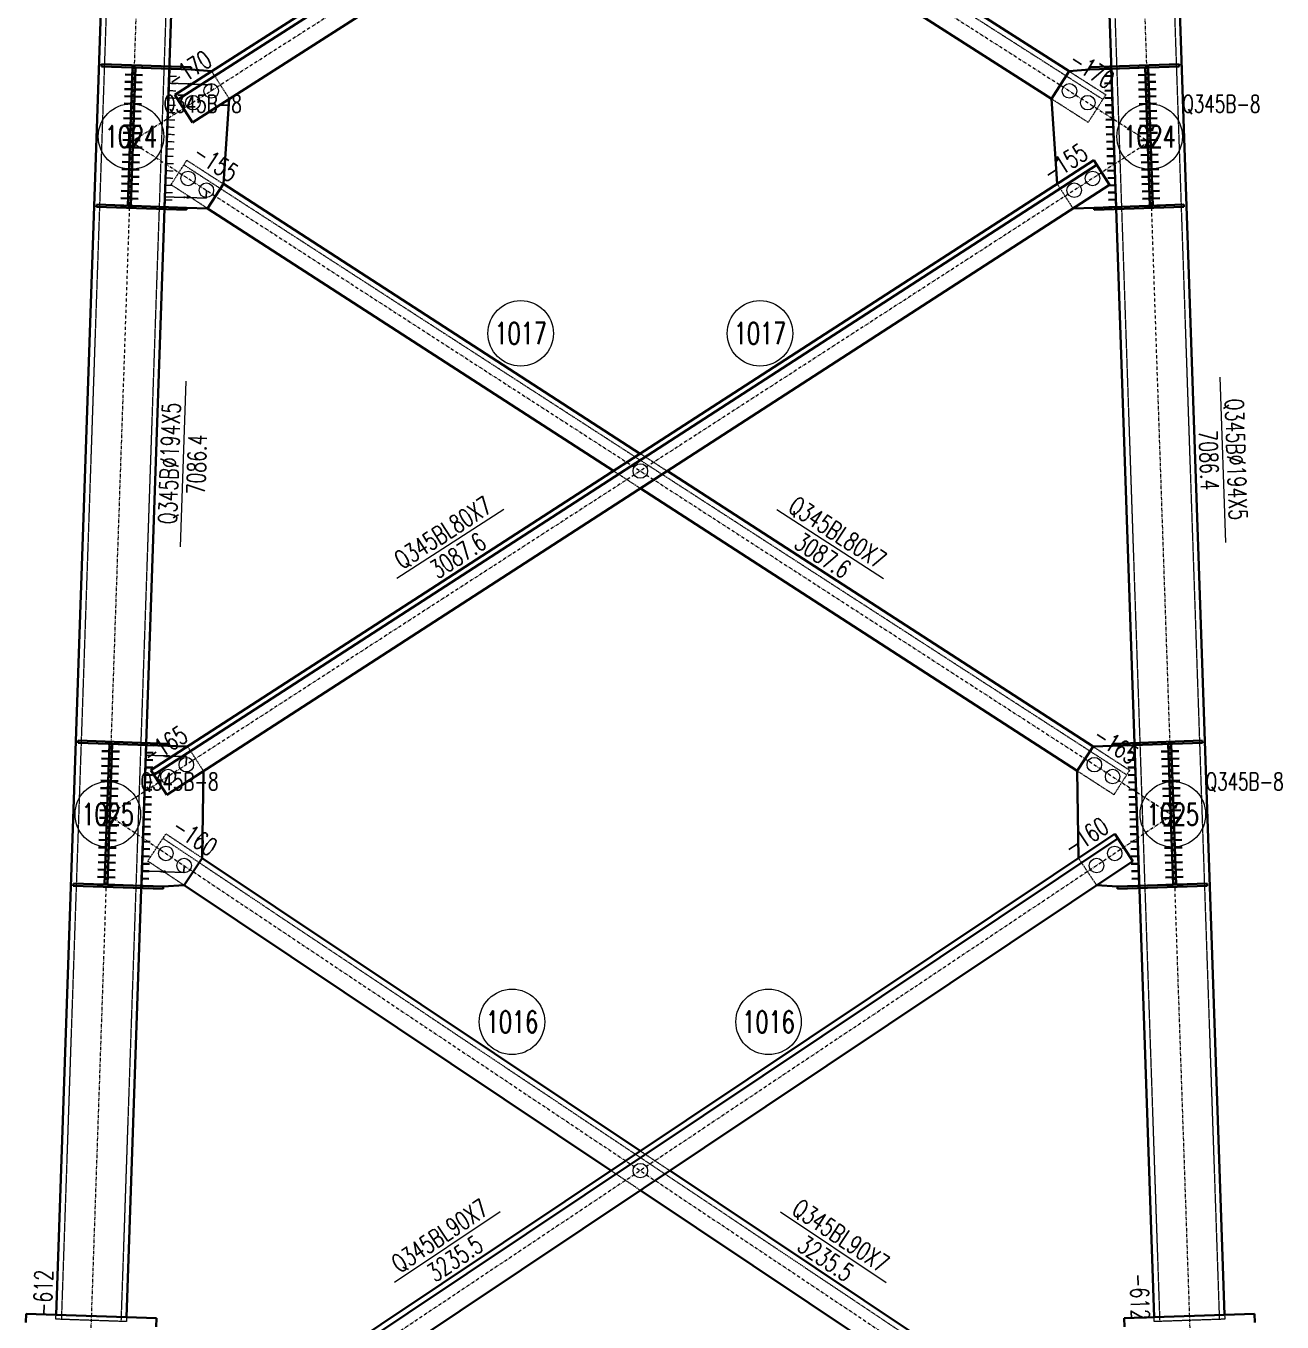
# Model space of a CAD drawing. Extents: x 4047 to 43290, y -150151 to -101862.
# Drawn here: x 39176 to 42630, y -130033 to -126469 of the extents above; entities that cross this region are included whole.
import ezdxf
from ezdxf.enums import TextEntityAlignment as Align

# ---------------------------------------------------------------- set-up
doc = ezdxf.new("R2010")
doc.units = 0
doc.header["$MEASUREMENT"] = 0
doc.linetypes.add('Dash', pattern=[2.75, 2, -0.75])
doc.linetypes.add('DashDot', pattern=[15.6, 9, -3, 0.6, -3])
doc.layers.get('0').update_dxf_attribs({"linetype": 'CONTINUOUS', "lineweight": 25})
doc.layers.get('Defpoints').update_dxf_attribs({"linetype": 'CONTINUOUS'})
doc.styles.get("Standard").update_dxf_attribs({"font": 'simplex.shx', "width": 0.7, "height": 3, "bigfont": 'gbhzfs.shx'})
doc.dimstyles.new('ISO-25$0', dxfattribs={"dimtxt": 2, "dimasz": 1.5, "dimexe": 1.25, "dimexo": 0.625, "dimtad": 1, "dimdsep": 46, "dimtxsty": 'Standard', "dimcen": 2.5, "dimclrd": 150, "dimclre": 2, "dimclrt": 6, "dimadec": 0, "dimazin": 0, "dimtfac": 1, "dimtmove": 0, "dimatfit": 0, "dimfxl": 0, "dimarcsym": 0})

# ---------------------------------------------------------------- blocks, each defined once
blk = doc.blocks.new('M20X45S')
at = {"color": 3, "linetype": 'Continuous', "lineweight": 13}
blk.add_circle((0, 0), 1, dxfattribs=at)
blk = doc.blocks.new('*D194')
at = {"color": 2, "linetype": 'Continuous', "lineweight": -2}
for p, q in [((39568.6, -126643.6), (39569.2, -126626.3)), ((39685.6, -126647.6), (39686.2, -126630.3))]:
    blk.add_line(p, q, dxfattribs=at)
at = {"color": 150, "linetype": 'Continuous', "lineweight": -2}
for p, q in [((39569.4, -126626.5), (39620.8, -126628.3)), ((39686.1, -126630.5), (39634.7, -126628.7))]:
    blk.add_line(p, q, dxfattribs=at)
at = {"color": 150, "linetype": 'Continuous'}
for points in [[(39569.4, -126626.5), (39569.4, -126626.5), (39569.2, -126626.5)], [(39686.1, -126630.5), (39686.1, -126630.5), (39686.2, -126630.5)]]:
    blk.add_solid(points, dxfattribs=at)
at = {"layer": 'Defpoints', "color": 0, "linetype": 'Continuous'}
for p in [(39569.2, -126626.5), (39568.6, -126643.6), (39685.6, -126647.6)]:
    blk.add_point(p, dxfattribs=at)
at = {"color": 6, "linetype": 'Continuous', "insert": (39627.7, -126628.5), "char_height": 3, "attachment_point": 5}
blk.add_mtext('\\A1;117.0954', dxfattribs=at)
blk = doc.blocks.new('*D195')
at = {"color": 2, "linetype": 'Continuous', "lineweight": -2}
for p, q in [((39559.2, -126917), (39558.5, -126938.8)), ((39672.3, -126920.9), (39671.6, -126942.6))]:
    blk.add_line(p, q, dxfattribs=at)
at = {"color": 150, "linetype": 'Continuous', "lineweight": -2}
for p, q in [((39558.7, -126938.6), (39608.4, -126940.3)), ((39671.4, -126942.4), (39621.7, -126940.7))]:
    blk.add_line(p, q, dxfattribs=at)
at = {"color": 150, "linetype": 'Continuous'}
for points in [[(39558.7, -126938.6), (39558.7, -126938.6), (39558.5, -126938.6)], [(39671.4, -126942.4), (39671.4, -126942.5), (39671.6, -126942.5)]]:
    blk.add_solid(points, dxfattribs=at)
at = {"layer": 'Defpoints', "color": 0, "linetype": 'Continuous'}
for p in [(39558.5, -126938.6), (39559.2, -126916.9), (39672.3, -126920.8)]:
    blk.add_point(p, dxfattribs=at)
at = {"color": 6, "linetype": 'Continuous', "insert": (39615, -126940.5), "char_height": 3, "attachment_point": 5}
blk.add_mtext('\\A1;113.1406', dxfattribs=at)
blk = doc.blocks.new('*D196')
at = {"color": 2, "linetype": 'Continuous', "lineweight": -2}
for p, q in [((39505.1, -128496.4), (39505.8, -128474.1)), ((39617.2, -128500.2), (39618, -128478))]:
    blk.add_line(p, q, dxfattribs=at)
at = {"color": 150, "linetype": 'Continuous', "lineweight": -2}
for p, q in [((39506, -128474.3), (39555, -128476)), ((39617.8, -128478.2), (39568.8, -128476.5))]:
    blk.add_line(p, q, dxfattribs=at)
at = {"color": 150, "linetype": 'Continuous'}
for points in [[(39506, -128474.3), (39506, -128474.4), (39505.8, -128474.3)], [(39617.8, -128478.1), (39617.8, -128478.2), (39618, -128478.2)]]:
    blk.add_solid(points, dxfattribs=at)
at = {"layer": 'Defpoints', "color": 0, "linetype": 'Continuous'}
for p in [(39505.8, -128474.3), (39505.1, -128496.5), (39617.2, -128500.3)]:
    blk.add_point(p, dxfattribs=at)
at = {"color": 6, "linetype": 'Continuous', "insert": (39561.9, -128476.2), "char_height": 3, "attachment_point": 5}
blk.add_mtext('\\A1;112.2227', dxfattribs=at)
blk = doc.blocks.new('*D197')
at = {"color": 2, "linetype": 'Continuous', "lineweight": -2}
for p, q in [((39495.6, -128773.9), (39494.9, -128792.8)), ((39611, -128777.8), (39610.3, -128796.8))]:
    blk.add_line(p, q, dxfattribs=at)
at = {"color": 150, "linetype": 'Continuous', "lineweight": -2}
for p, q in [((39495.1, -128792.7), (39545.7, -128794.4)), ((39610.1, -128796.6), (39559.5, -128794.9))]:
    blk.add_line(p, q, dxfattribs=at)
at = {"color": 150, "linetype": 'Continuous'}
for points in [[(39495.1, -128792.6), (39495.1, -128792.7), (39494.9, -128792.7)], [(39610.1, -128796.6), (39610.1, -128796.6), (39610.3, -128796.6)]]:
    blk.add_solid(points, dxfattribs=at)
at = {"layer": 'Defpoints', "color": 0, "linetype": 'Continuous'}
for p in [(39494.9, -128792.7), (39495.6, -128773.8), (39611, -128777.8)]:
    blk.add_point(p, dxfattribs=at)
at = {"color": 6, "linetype": 'Continuous', "insert": (39552.6, -128794.6), "char_height": 3, "attachment_point": 5}
blk.add_mtext('\\A1;115.4683', dxfattribs=at)

msp = doc.modelspace()

# ---------------------------------------------------------------- linework, layer by layer
at = {"color": 1, "linetype": 'Dash', "lineweight": 20}
for p, q in [((39516.40895, -122943.35963), (39273.53552, -130025.55121)), ((39680.3126, -122948.98046), (39437.43917, -130031.17204)), ((42050.47615, -122948.98046), (42293.34959, -130031.17204)), ((42214.3798, -122943.35963), (42457.25324, -130025.55121)), ((39717.63285, -125123.24325), (42137.12439, -126670.86048)), ((39570.5768, -126586.53489), (39590.56504, -126587.22036)), ((39570.5768, -126586.53489), (39630.53035, -126588.59091)), ((39686.66998, -126593.56372), (39735.16575, -126669.38034)), ((42044.11878, -126593.56372), (42145.20701, -126658.22437)), ((42160.21196, -126586.53489), (42100.25631, -126588.59098)), ((39569.20464, -126626.54698), (39589.19289, -126627.23245)), ((39569.89072, -126606.54094), (39589.87897, -126607.22641)), ((39568.51856, -126646.55303), (39588.50681, -126647.2385)), ((42145.20701, -126658.22437), (42096.71124, -126734.04099)), ((39567.1464, -126686.56512), (39587.13465, -126687.25059)), ((39567.83248, -126666.55908), (39587.82073, -126667.24454)), ((42096.71124, -126734.04099), (41995.62301, -126669.38034)), ((39565.77425, -126726.57722), (39585.7625, -126727.26268)), ((39566.46033, -126706.57117), (39586.44858, -126707.25664)), ((39564.40209, -126766.58931), (39584.39034, -126767.27478)), ((39565.08817, -126746.58326), (39585.07642, -126747.26873)), ((39563.02993, -126806.6014), (39583.01818, -126807.28687)), ((39563.71601, -126786.59535), (39583.70426, -126787.28082)), ((39562.34386, -126826.60745), (39582.33211, -126827.29291)), ((39575.028, -126905.51852), (39618.48536, -126838.35113)), ((39618.48536, -126838.35113), (39719.23644, -126903.53718)), ((39560.9717, -126866.61954), (39580.95995, -126867.30501)), ((39561.65778, -126846.61349), (39581.64603, -126847.29896)), ((39610.3371, -126850.94502), (42202.69698, -128528.20437)), ((39559.59954, -126906.63163), (39579.58779, -126907.3171)), ((39560.28562, -126886.62558), (39580.27387, -126887.31105)), ((39675.77907, -126970.70456), (39575.028, -126905.51852)), ((42011.55232, -126903.53718), (42055.00968, -126970.70456)), ((39558.22739, -126946.64372), (39578.21564, -126947.32919)), ((39558.91347, -126926.63768), (39578.90172, -126927.32314)), ((39557.54131, -126966.64977), (39577.52956, -126967.33524)), ((39617.49486, -126968.70579), (39557.54131, -126966.64977)), ((42113.2918, -126968.70586), (42173.24745, -126966.64977)), ((40865.39438, -127645.10248), (40939.02977, -127692.74465)), ((40865.39438, -127740.38682), (40791.75899, -127692.74465)), ((39506.79138, -128446.51829), (39566.74493, -128448.57431)), ((42223.99738, -128446.51829), (42164.04173, -128448.57438)), ((39620.6946, -128450.42444), (39664.15197, -128517.59182)), ((42110.09415, -128450.42444), (42210.84523, -128515.61048)), ((42167.38787, -128582.77787), (42066.63679, -128517.59182)), ((42210.84523, -128515.61048), (42167.38787, -128582.77787)), ((39511.13817, -128765.16296), (39561.16069, -128690.34486)), ((39561.16069, -128690.34486), (39660.91815, -128757.04155)), ((39552.8236, -128702.81454), (42242.5319, -130501.12253)), ((39610.89563, -128831.85965), (39511.13817, -128765.16296)), ((42069.87061, -128757.04155), (42119.89313, -128831.85965)), ((39553.47092, -128835.64436), (39493.51737, -128833.58834)), ((42177.31574, -128835.64444), (42237.27138, -128833.58834)), ((40865.39438, -129562.34048), (40946.35792, -129616.47177)), ((40865.39438, -129670.60306), (40784.43084, -129616.47177)), ((39258.54433, -130025.03711), (39258.95561, -130013.04416)), ((42471.83315, -130013.04416), (42472.24443, -130025.03711)), ((39452.43035, -130031.68614), (39258.54433, -130025.03711)), ((39452.84164, -130019.69319), (39452.43035, -130031.68614)), ((42278.3584, -130031.68614), (42277.94712, -130019.69319)), ((42472.24443, -130025.03711), (42278.3584, -130031.68614))]:
    msp.add_line(p, q, dxfattribs=at)
at = {"color": 2, "linetype": 'DashDot', "lineweight": 15}
for p, q in [((39598.36078, -122946.17005), (39334.51203, -130640.00207)), ((42132.42798, -122946.17005), (42396.27673, -130640.00207)), ((42204.1206, -125036.70576), (39466.62045, -126787.73581)), ((39526.66816, -125036.70576), (42264.1683, -126787.73581)), ((42264.16889, -126787.73618), (39403.13948, -128638.82499)), ((39466.61987, -126787.73618), (42327.64928, -128638.82499)), ((42327.64928, -128638.82499), (39334.51203, -130640.00207)), ((39403.13948, -128638.82499), (42396.27673, -130640.00207))]:
    msp.add_line(p, q, dxfattribs=at)
at = {"color": 7, "linetype": 'Continuous', "lineweight": 30}
for p, q in [((42013.15591, -125123.24325), (39593.66437, -126670.86048)), ((39469.52213, -126583.06937), (39449.53389, -126582.3839)), ((39477.51742, -126583.34356), (39497.50566, -126584.02902)), ((42160.21196, -126586.53489), (42140.22371, -126587.22036)), ((42253.27134, -126583.34356), (42233.2831, -126584.02902)), ((42261.26663, -126583.06937), (42281.25487, -126582.3839)), ((39468.14997, -126623.08146), (39448.16173, -126622.39599)), ((39468.83605, -126603.07542), (39448.84781, -126602.38995)), ((39476.14526, -126623.35565), (39496.1335, -126624.04112)), ((39476.83134, -126603.3496), (39496.81958, -126604.03507)), ((42160.89804, -126606.54094), (42140.90979, -126607.22641)), ((42161.58412, -126626.54698), (42141.59587, -126627.23245)), ((42253.95741, -126603.3496), (42233.96918, -126604.03507)), ((42254.64349, -126623.35565), (42234.65526, -126624.04112)), ((42261.95271, -126603.07542), (42281.94094, -126602.38995)), ((42262.63879, -126623.08146), (42282.62702, -126622.39599)), ((39466.77781, -126663.09355), (39446.78958, -126662.40809)), ((39467.46389, -126643.08751), (39447.47566, -126642.40204)), ((39474.77311, -126663.36774), (39494.76134, -126664.05321)), ((39475.45919, -126643.3617), (39495.44742, -126644.04716)), ((42162.2702, -126646.55303), (42142.28195, -126647.2385)), ((42255.32957, -126643.3617), (42235.34133, -126644.04716)), ((42256.01565, -126663.36774), (42236.02741, -126664.05321)), ((42263.32487, -126643.08751), (42283.3131, -126642.40204)), ((42264.01094, -126663.09355), (42283.99918, -126662.40809)), ((39466.09174, -126683.0996), (39446.1035, -126682.41413)), ((39474.08703, -126683.37379), (39494.07527, -126684.05925)), ((42162.95627, -126666.55908), (42142.96802, -126667.24454)), ((42163.64235, -126686.56512), (42143.6541, -126687.25059)), ((42256.70173, -126683.37379), (42236.71349, -126684.05925)), ((42264.69702, -126683.0996), (42284.68526, -126682.41413)), ((39464.71958, -126723.11169), (39444.73134, -126722.42623)), ((39465.40566, -126703.10565), (39445.41742, -126702.42018)), ((39472.71487, -126723.38588), (39492.70311, -126724.07135)), ((39473.40095, -126703.37983), (39493.38919, -126704.0653)), ((42164.32843, -126706.57117), (42144.34018, -126707.25664)), ((42165.01451, -126726.57722), (42145.02626, -126727.26268)), ((42257.38781, -126703.37983), (42237.39957, -126704.0653)), ((42258.07388, -126723.38588), (42238.08565, -126724.07135)), ((42265.3831, -126703.10565), (42285.37134, -126702.42018)), ((42266.06918, -126723.11169), (42286.05741, -126722.42623)), ((39463.34742, -126763.12378), (39443.35919, -126762.43832)), ((39464.0335, -126743.11774), (39444.04526, -126742.43227)), ((39471.34272, -126763.39797), (39491.33095, -126764.08344)), ((39472.0288, -126743.39193), (39492.01703, -126744.07739)), ((42165.70059, -126746.58326), (42145.71234, -126747.26873)), ((42166.38667, -126766.58931), (42146.39842, -126767.27478)), ((42258.75996, -126743.39193), (42238.77173, -126744.07739)), ((42259.44604, -126763.39797), (42239.4578, -126764.08344)), ((42266.75526, -126743.11774), (42286.74349, -126742.43227)), ((42267.44133, -126763.12378), (42287.42957, -126762.43832)), ((39461.97527, -126803.13588), (39441.98703, -126802.45041)), ((39462.66134, -126783.12983), (39442.67311, -126782.44436)), ((39469.97056, -126803.41006), (39489.9588, -126804.09553)), ((39470.65664, -126783.40402), (39490.64487, -126784.08949)), ((42167.07274, -126786.59535), (42147.08449, -126787.28082)), ((42167.75882, -126806.6014), (42147.77057, -126807.28687)), ((42260.13212, -126783.40402), (42240.14388, -126784.08949)), ((42260.8182, -126803.41006), (42240.82996, -126804.09553)), ((42268.12741, -126783.12983), (42288.11565, -126782.44436)), ((42268.81349, -126803.13588), (42288.80173, -126802.45041)), ((39460.60311, -126843.14797), (39440.61487, -126842.4625)), ((39461.28919, -126823.14192), (39441.30095, -126822.45646)), ((39468.5984, -126843.42216), (39488.58664, -126844.10762)), ((39469.28448, -126823.41611), (39489.27272, -126824.10158)), ((42168.4449, -126826.60745), (42148.45665, -126827.29291)), ((42261.50427, -126823.41611), (42241.51604, -126824.10158)), ((42262.19035, -126843.42216), (42242.20212, -126844.10762)), ((42269.49957, -126823.14192), (42289.4878, -126822.45646)), ((42270.18565, -126843.14797), (42290.17388, -126842.4625)), ((39459.91703, -126863.15402), (39439.9288, -126862.46855)), ((39467.91233, -126863.4282), (39487.90056, -126864.11367)), ((42120.45165, -126850.94502), (39528.09178, -128528.20437)), ((42169.13098, -126846.61349), (42149.14273, -126847.29896)), ((42169.81706, -126866.61954), (42149.82881, -126867.30501)), ((42262.87643, -126863.4282), (42242.88819, -126864.11367)), ((42270.87173, -126863.15402), (42290.85996, -126862.46855)), ((39458.54488, -126903.16611), (39438.55664, -126902.48064)), ((39459.23095, -126883.16006), (39439.24272, -126882.47459)), ((39466.54017, -126903.44029), (39486.52841, -126904.12576)), ((39467.22625, -126883.43425), (39487.21448, -126884.11972)), ((42170.50313, -126886.62558), (42150.51488, -126887.31105)), ((42171.18921, -126906.63163), (42151.20096, -126907.3171)), ((42263.56251, -126883.43425), (42243.57427, -126884.11972)), ((42264.24859, -126903.44029), (42244.26035, -126904.12576)), ((42271.5578, -126883.16006), (42291.54604, -126882.47459)), ((42272.24388, -126903.16611), (42292.23212, -126902.48064)), ((39457.17272, -126943.1782), (39437.18448, -126942.49273)), ((39457.8588, -126923.17215), (39437.87056, -126922.48669)), ((39465.16801, -126943.45239), (39485.15625, -126944.13785)), ((39465.85409, -126923.44634), (39485.84233, -126924.13181)), ((42171.87529, -126926.63768), (42151.88704, -126927.32314)), ((42172.56137, -126946.64372), (42152.57312, -126947.32919)), ((42264.93467, -126923.44634), (42244.94643, -126924.13181)), ((42265.62074, -126943.45239), (42245.63251, -126944.13785)), ((42272.92996, -126923.17215), (42292.9182, -126922.48669)), ((42273.61604, -126943.1782), (42293.60427, -126942.49273)), ((39456.48664, -126963.18425), (39436.4984, -126962.49878)), ((39464.48194, -126963.45843), (39484.47017, -126964.1439)), ((42173.24745, -126966.64977), (42153.2592, -126967.33524)), ((42266.30682, -126963.45843), (42246.31859, -126964.1439)), ((42274.30212, -126963.18425), (42294.29035, -126962.49878)), ((39405.73671, -128443.05277), (39385.74847, -128442.3673)), ((39413.732, -128443.32696), (39433.72024, -128444.01242)), ((39506.79138, -128446.51829), (39526.77963, -128447.20376)), ((42223.99738, -128446.51829), (42204.00913, -128447.20376)), ((42317.05676, -128443.32696), (42297.06852, -128444.01242)), ((42325.05205, -128443.05277), (42345.04029, -128442.3673)), ((39404.33944, -128483.79699), (39384.35121, -128483.11152)), ((39405.03808, -128463.42488), (39385.04984, -128462.73941)), ((39413.03337, -128463.69906), (39433.02161, -128464.38453)), ((39506.09274, -128466.8904), (39526.08099, -128467.57587)), ((42224.69601, -128466.8904), (42204.70776, -128467.57587)), ((42317.75539, -128463.69906), (42297.76715, -128464.38453)), ((42325.75068, -128463.42488), (42345.73892, -128462.73941)), ((42326.44931, -128483.79699), (42346.43755, -128483.11152)), ((39403.64081, -128504.16909), (39383.65258, -128503.48363)), ((39411.63611, -128504.44328), (39431.62434, -128505.12875)), ((39412.33474, -128484.07117), (39432.32297, -128484.75664)), ((39504.69548, -128507.63462), (39524.68373, -128508.32008)), ((39505.39411, -128487.26251), (39525.38236, -128487.94798)), ((42225.39464, -128487.26251), (42205.40639, -128487.94798)), ((42226.09328, -128507.63462), (42206.10503, -128508.32008)), ((42318.45402, -128484.07117), (42298.46578, -128484.75664)), ((42319.15265, -128504.44328), (42299.16441, -128505.12875)), ((42327.14795, -128504.16909), (42347.13618, -128503.48363)), ((39402.24355, -128544.91331), (39382.25531, -128544.22784)), ((39402.94218, -128524.5412), (39382.95394, -128523.85573)), ((39410.23884, -128545.1875), (39430.22708, -128545.87296)), ((39410.93747, -128524.81539), (39430.92571, -128525.50086)), ((39503.29822, -128548.37883), (39523.28647, -128549.0643)), ((39503.99685, -128528.00672), (39523.9851, -128528.69219)), ((42226.79191, -128528.00672), (42206.80366, -128528.69219)), ((42227.49054, -128548.37883), (42207.50229, -128549.0643)), ((42319.85128, -128524.81539), (42299.86305, -128525.50086)), ((42320.54991, -128545.1875), (42300.56168, -128545.87296)), ((42327.84658, -128524.5412), (42347.83481, -128523.85573)), ((42328.54521, -128544.91331), (42348.53344, -128544.22784)), ((39400.84628, -128585.65753), (39380.85805, -128584.97206)), ((39401.54492, -128565.28542), (39381.55668, -128564.59995)), ((39408.84158, -128585.93171), (39428.82982, -128586.61718)), ((39409.54021, -128565.5596), (39429.52845, -128566.24507)), ((39501.90095, -128589.12305), (39521.8892, -128589.80852)), ((39502.59959, -128568.75094), (39522.58784, -128569.43641)), ((42228.18917, -128568.75094), (42208.20092, -128569.43641)), ((42228.8878, -128589.12305), (42208.89955, -128589.80852)), ((42321.24855, -128565.5596), (42301.26031, -128566.24507)), ((42321.94718, -128585.93171), (42301.95894, -128586.61718)), ((42329.24384, -128565.28542), (42349.23208, -128564.59995)), ((42329.94247, -128585.65753), (42349.93071, -128584.97206)), ((39399.44902, -128626.40174), (39379.46079, -128625.71627)), ((39400.14765, -128606.02963), (39380.15942, -128605.34417)), ((39408.14295, -128606.30382), (39428.13118, -128606.98929)), ((39501.20232, -128609.49516), (39521.19057, -128610.18062)), ((42229.58644, -128609.49516), (42209.59819, -128610.18062)), ((42322.64581, -128606.30382), (42302.65757, -128606.98929)), ((42330.6411, -128606.02963), (42350.62934, -128605.34417)), ((42331.33974, -128626.40174), (42351.32797, -128625.71627)), ((39398.75039, -128646.77385), (39378.76215, -128646.08838)), ((39406.74568, -128647.04804), (39426.73392, -128647.7335)), ((39407.44432, -128626.67593), (39427.43255, -128627.3614)), ((39499.80506, -128650.23937), (39519.79331, -128650.92484)), ((39500.50369, -128629.86726), (39520.49194, -128630.55273)), ((42230.28507, -128629.86726), (42210.29682, -128630.55273)), ((42230.9837, -128650.23937), (42210.99545, -128650.92484)), ((42323.34444, -128626.67593), (42303.35621, -128627.3614)), ((42324.04307, -128647.04804), (42304.05484, -128647.7335)), ((42332.03837, -128646.77385), (42352.0266, -128646.08838)), ((39397.35313, -128687.51807), (39377.36489, -128686.8326)), ((39398.05176, -128667.14596), (39378.06352, -128666.46049)), ((39405.34842, -128687.79225), (39425.33666, -128688.47772)), ((39406.04705, -128667.42014), (39426.03529, -128668.10561)), ((39498.40779, -128690.98359), (39518.39604, -128691.66906)), ((39499.10643, -128670.61148), (39519.09468, -128671.29695)), ((42231.68233, -128670.61148), (42211.69408, -128671.29695)), ((42232.38096, -128690.98359), (42212.39271, -128691.66906)), ((42324.7417, -128667.42014), (42304.75347, -128668.10561)), ((42325.44034, -128687.79225), (42305.4521, -128688.47772)), ((42332.737, -128667.14596), (42352.72524, -128666.46049)), ((42333.43563, -128687.51807), (42353.42387, -128686.8326)), ((39395.95586, -128728.26228), (39375.96763, -128727.57681)), ((39396.65449, -128707.89017), (39376.66626, -128707.20471)), ((39403.95116, -128728.53647), (39423.93939, -128729.22194)), ((39404.64979, -128708.16436), (39424.63802, -128708.84983)), ((42177.96516, -128702.81454), (39488.25685, -130501.12253)), ((39497.01053, -128731.7278), (39516.99878, -128732.41327)), ((39497.70916, -128711.3557), (39517.69741, -128712.04116)), ((42233.07959, -128711.3557), (42213.09134, -128712.04116)), ((42233.77823, -128731.7278), (42213.78998, -128732.41327)), ((42326.13897, -128708.16436), (42306.15073, -128708.84983)), ((42326.8376, -128728.53647), (42306.84936, -128729.22194)), ((42334.13426, -128707.89017), (42354.1225, -128707.20471)), ((42334.83289, -128728.26228), (42354.82113, -128727.57681)), ((39395.25723, -128748.63439), (39375.26899, -128747.94892)), ((39403.25253, -128748.90858), (39423.24076, -128749.59404)), ((39496.3119, -128752.09991), (39516.30015, -128752.78538)), ((42234.47686, -128752.09991), (42214.48861, -128752.78538)), ((42327.53623, -128748.90858), (42307.548, -128749.59404)), ((42335.53153, -128748.63439), (42355.51976, -128747.94892)), ((39393.85997, -128789.37861), (39373.87173, -128788.69314)), ((39394.5586, -128769.0065), (39374.57036, -128768.32103)), ((39401.85526, -128789.65279), (39421.8435, -128790.33826)), ((39402.55389, -128769.28069), (39422.54213, -128769.96615)), ((39494.91464, -128792.84413), (39514.90289, -128793.5296)), ((39495.61327, -128772.47202), (39515.60152, -128773.15749)), ((42235.17549, -128772.47202), (42215.18724, -128773.15749)), ((42235.87412, -128792.84413), (42215.88587, -128793.5296)), ((42328.23486, -128769.28069), (42308.24663, -128769.96615)), ((42328.9335, -128789.65279), (42308.94526, -128790.33826)), ((42336.23016, -128769.0065), (42356.21839, -128768.32103)), ((42336.92879, -128789.37861), (42356.91703, -128788.69314)), ((39392.4627, -128830.12282), (39372.47447, -128829.43735)), ((39393.16134, -128809.75071), (39373.1731, -128809.06525)), ((39400.458, -128830.39701), (39420.44623, -128831.08248)), ((39401.15663, -128810.0249), (39421.14487, -128810.71037)), ((39493.51737, -128833.58834), (39513.50562, -128834.27381)), ((39494.216, -128813.21624), (39514.20425, -128813.9017)), ((42236.57275, -128813.21624), (42216.5845, -128813.9017)), ((42237.27138, -128833.58834), (42217.28313, -128834.27381)), ((42329.63213, -128810.0249), (42309.64389, -128810.71037)), ((42330.33076, -128830.39701), (42310.34252, -128831.08248)), ((42337.62742, -128809.75071), (42357.61566, -128809.06525)), ((42338.32605, -128830.12282), (42358.31429, -128829.43735))]:
    msp.add_line(p, q, dxfattribs=at)
at = {"color": 7, "linetype": 'Continuous', "lineweight": 13}
for p, q in [((39616.1413, -127446.15978), (39600.54691, -127900.89247)), ((42458.44535, -127434.36973), (42474.03975, -127889.10242)), ((40490.25086, -127798.49163), (40196.39355, -127988.61759)), ((41240.5379, -127798.49163), (41534.39521, -127988.61759)), ((40480.2834, -129729.60243), (40189.32414, -129924.13444)), ((41250.50535, -129729.60243), (41541.46462, -129924.13444))]:
    msp.add_line(p, q, dxfattribs=at)
at = {"color": 7, "linetype": 'Continuous', "lineweight": 30}
for points in [[(39258.95561, -130013.04416), (39501.07503, -122952.83965)], [(42229.71372, -122952.83965), (42471.83315, -130013.04416)], [(39694.96106, -122959.48869), (39452.84164, -130019.69319)], [(42277.94712, -130019.69319), (42035.8277, -122959.48869)], [(41986.11913, -125122.73109), (39585.58174, -126658.22437)], [(39634.07751, -126734.04099), (42059.8871, -125182.38246)], [(40948.90681, -125893.01616), (42044.11878, -126593.56372)], [(41995.62301, -126669.38034), (40865.39438, -125946.43453)], [(39383.73268, -126580.12735), (39383.93832, -126574.13087)], [(39630.53035, -126588.59091), (39383.73268, -126580.12735)], [(39383.93832, -126574.13087), (39630.73599, -126582.59444)], [(39469.52213, -126583.06937), (39456.48664, -126963.18425)], [(39464.48194, -126963.45843), (39477.51742, -126583.34356)], [(39477.51742, -126583.34356), (39469.52213, -126583.06937)], [(39557.54131, -126966.64977), (39570.5768, -126586.53489)], [(39630.73599, -126582.59444), (39630.53035, -126588.59091)], [(39630.53035, -126588.59091), (39630.54154, -126588.5913)], [(39630.54154, -126588.5913), (39686.66998, -126593.56372)], [(42044.11878, -126593.56372), (41995.62301, -126669.38034)], [(42100.24721, -126588.5913), (42044.11878, -126593.56372)], [(42100.05067, -126582.59451), (42346.69914, -126574.13606)], [(42100.25631, -126588.59098), (42100.05067, -126582.59451)], [(42100.25631, -126588.59098), (42100.24721, -126588.5913)], [(42346.90478, -126580.13253), (42100.25631, -126588.59098)], [(42173.24745, -126966.64977), (42160.21196, -126586.53489)], [(42261.26663, -126583.06937), (42253.27134, -126583.34356)], [(42253.27134, -126583.34356), (42266.30682, -126963.45843)], [(42274.30212, -126963.18425), (42261.26663, -126583.06937)], [(42346.69914, -126574.13606), (42346.90478, -126580.13253)], [(39585.58174, -126658.22437), (39634.07751, -126734.04099)], [(39735.16575, -126669.38034), (39719.23644, -126903.53718)], [(41995.62301, -126669.38034), (42011.55232, -126903.53718)], [(42112.3034, -126838.35113), (39519.94353, -128515.61048)], [(42155.76076, -126905.51852), (42112.3034, -126838.35113)], [(39563.40089, -128582.77787), (42155.76076, -126905.51852)], [(39719.23644, -126903.53718), (39675.77907, -126970.70456)], [(39719.23644, -126903.53718), (40865.39438, -127645.10248)], [(39370.49155, -126966.2387), (39370.69719, -126960.24222)], [(39617.28922, -126974.70226), (39370.49155, -126966.2387)], [(39370.69719, -126960.24222), (39617.49486, -126968.70579)], [(39456.48664, -126963.18425), (39464.48194, -126963.45843)], [(39617.49486, -126968.70579), (39617.28922, -126974.70226)], [(39675.77907, -126970.70456), (39617.49486, -126968.70579)], [(40791.75899, -127692.74465), (39675.77907, -126970.70456)], [(42055.00968, -126970.70456), (42113.2918, -126968.70586)], [(42113.2918, -126968.70586), (42359.94026, -126960.24741)], [(42113.49744, -126974.70234), (42113.2918, -126968.70586)], [(42360.1459, -126966.24389), (42113.49744, -126974.70234)], [(42266.30682, -126963.45843), (42274.30212, -126963.18425)], [(42359.94026, -126960.24741), (42360.1459, -126966.24389)], [(40939.02977, -127692.74465), (42110.09415, -128450.42444)], [(42066.63679, -128517.59182), (40865.39438, -127740.38682)], [(39319.94726, -128440.11075), (39320.1529, -128434.11427)], [(39566.74493, -128448.57431), (39319.94726, -128440.11075)], [(39320.1529, -128434.11427), (39566.95057, -128442.57784)], [(39405.73671, -128443.05277), (39392.4627, -128830.12282)], [(39400.458, -128830.39701), (39413.732, -128443.32696)], [(39413.732, -128443.32696), (39405.73671, -128443.05277)], [(39493.51737, -128833.58834), (39506.79138, -128446.51829)], [(39566.95057, -128442.57784), (39566.74493, -128448.57431)], [(42163.83609, -128442.57791), (42410.48455, -128434.11946)], [(42164.04173, -128448.57438), (42163.83609, -128442.57791)], [(42410.69019, -128440.11593), (42164.04173, -128448.57438)], [(42237.27138, -128833.58834), (42223.99738, -128446.51829)], [(42325.05205, -128443.05277), (42317.05676, -128443.32696)], [(42317.05676, -128443.32696), (42330.33076, -128830.39701)], [(42338.32605, -128830.12282), (42325.05205, -128443.05277)], [(42410.48455, -128434.11946), (42410.69019, -128440.11593)], [(39566.74493, -128448.57431), (39620.6946, -128450.42444)], [(42110.09415, -128450.42444), (42066.63679, -128517.59182)], [(42164.04173, -128448.57438), (42110.09415, -128450.42444)], [(39519.94353, -128515.61048), (39563.40089, -128582.77787)], [(39664.15197, -128517.59182), (39660.91815, -128757.04155)], [(42066.63679, -128517.59182), (42069.87061, -128757.04155)], [(42169.62807, -128690.34486), (39479.91977, -130488.65284)], [(42219.65059, -128765.16296), (42169.62807, -128690.34486)], [(39529.94228, -130563.47094), (42219.65059, -128765.16296)], [(39660.91815, -128757.04155), (39610.89563, -128831.85965)], [(39660.91815, -128757.04155), (40865.39438, -129562.34048)], [(39306.46762, -128833.17727), (39306.67326, -128827.1808)], [(39553.26528, -128841.64084), (39306.46762, -128833.17727)], [(39306.67326, -128827.1808), (39553.47092, -128835.64436)], [(39392.4627, -128830.12282), (39400.458, -128830.39701)], [(39553.47092, -128835.64436), (39553.26528, -128841.64084)], [(39553.48212, -128835.64475), (39553.47092, -128835.64436)], [(39610.89563, -128831.85965), (39553.48212, -128835.64475)], [(40784.43084, -129616.47177), (39610.89563, -128831.85965)], [(42119.89313, -128831.85965), (42177.30663, -128835.64475)], [(42177.30663, -128835.64475), (42177.31574, -128835.64444)], [(42177.31574, -128835.64444), (42423.9642, -128827.18599)], [(42177.52138, -128841.64091), (42177.31574, -128835.64444)], [(42424.16984, -128833.18246), (42177.52138, -128841.64091)], [(42330.33076, -128830.39701), (42338.32605, -128830.12282)], [(42423.9642, -128827.18599), (42424.16984, -128833.18246)], [(40946.35792, -129616.47177), (42151.11153, -130421.95615)], [(42101.08901, -130496.77425), (40865.39438, -129670.60306)], [(39177.00379, -130010.23374), (39176.18123, -130034.21964)], [(39534.79346, -130022.50361), (39177.00379, -130010.23374)], [(42553.78497, -130010.23374), (42195.9953, -130022.50361)], [(42554.60753, -130034.21964), (42553.78497, -130010.23374)], [(39533.9709, -130046.48951), (39534.79346, -130022.50361)], [(42195.9953, -130022.50361), (42196.81786, -130046.48951)]]:
    msp.add_lwpolyline(points, dxfattribs=at)
at = {"color": 7, "linetype": 'Continuous', "lineweight": 13}
for centre in [(39465.11722, -126773.19926), (42265.67154, -126773.19926), (40536.3838, -127314.31794), (41194.40495, -127314.31794), (39401.21254, -128636.66025), (42329.57622, -128636.66025), (40512.75489, -129207.48095), (41218.03387, -129207.48095)]:
    msp.add_circle(centre, 90, dxfattribs=at)

# ---------------------------------------------------------------- block references
at = {"color": 3, "linetype": 'Continuous', "lineweight": 13, "xscale": 20, "yscale": 20, "zscale": 20}
for p in [(39685.64566, -126647.63729), (42045.1431, -126647.63729), (39635.10125, -126679.9678), (42095.68751, -126679.9678), (39621.94445, -126888.23133), (42108.84431, -126888.23133), (39672.31998, -126920.82436), (42058.46877, -126920.82436), (40865.39438, -127692.74465), (39617.23552, -128500.30464), (42113.55324, -128500.30464), (39566.85998, -128532.89766), (42163.92878, -128532.89766), (39561.08879, -128744.42808), (42169.69996, -128744.42808), (39610.96752, -128777.77642), (42119.82123, -128777.77642), (40865.39438, -129616.47177)]:
    msp.add_blockref('M20X45S', p, dxfattribs=at)

# ---------------------------------------------------------------- texts
at = {"color": 7, "linetype": 'Continuous', "lineweight": 13, "width": 0.7}
for s, rotation, p in [('-170', 32.60483729, (39624.34365, -126588.91518)), ('-170', 327.39516271, (42106.4451, -126588.91518)), ('-155', 32.90290635, (42033.1613, -126844.89161)), ('-155', 327.09709365, (39697.62746, -126844.89161)), ('Q345B%%C194X5', 88.03589448, (39570.86614, -127672.24087)), ('Q345B%%C194X5', 271.96410552, (42503.72052, -127660.45082)), ('7086.4', 271.96410552, (42428.76458, -127663.02133)), ('7086.4', 88.03589448, (39645.82207, -127674.81137)), ('Q345BL80X7', 32.90290635, (40322.95157, -127862.0699)), ('Q345BL80X7', 327.09709365, (41407.83719, -127862.0699)), ('3087.6', 32.90290635, (40363.69284, -127925.03932)), ('3087.6', 327.09709365, (41367.09591, -127925.03932)), ('-165', 32.90290635, (39558.34435, -128446.10058)), ('-165', 327.09709365, (42172.44441, -128446.10058)), ('-160', 33.76623114, (42090.5935, -128698.07705)), ('-160', 326.23376886, (39640.19526, -128698.07705)), ('Q345BL90X7', 33.76623114, (40313.96105, -129795.69423)), ('Q345BL90X7', 326.23376886, (41416.8277, -129795.69423)), ('3235.5', 33.76623114, (40355.64649, -129858.04264)), ('3235.5', 326.23376886, (41375.14227, -129858.04264)), ('-612', 88.03589448, (39223.4655, -129953.79298)), ('-612', 271.96410552, (42238.4813, -129963.01252))]:
    msp.add_text(s, height=50, rotation=rotation, dxfattribs=at).set_placement(p, align=Align.MIDDLE_CENTER)
for p in [(39555.11722, -126683.19926), (42355.67154, -126683.19926), (39491.21254, -128546.66025), (42419.57622, -128546.66025)]:
    msp.add_text('Q345B-8', height=48, dxfattribs=at).set_placement(p, align=Align.MIDDLE_LEFT)
for s, p in [('1024', (39465.11722, -126773.19926)), ('1024', (42265.67154, -126773.19926)), ('1017', (40536.3838, -127314.31794)), ('1017', (41194.40495, -127314.31794)), ('1025', (39401.21254, -128636.66025)), ('1025', (42329.57622, -128636.66025)), ('1016', (40512.75489, -129207.48095)), ('1016', (41218.03387, -129207.48095))]:
    msp.add_text(s, height=60, dxfattribs=at).set_placement(p, align=Align.MIDDLE_CENTER)

# ---------------------------------------------------------------- dimensions: what is measured, and where the dimension line sits
at = {"color": 3, "linetype": 'Continuous'}
for p1, p2, distance, picture, middle in [((39685.64566, -126647.63729), (39568.61901, -126643.62403), -17.13594, '*D194', (39627.71964, -126628.50479)), ((39672.31998, -126920.82436), (39559.24581, -126916.94664), 21.64303, '*D195', (39615.04112, -126940.51581)), ((39617.23552, -128500.30464), (39505.07875, -128496.45839), -22.15734, '*D196', (39561.91654, -128476.23719)), ((39610.96752, -128777.77642), (39495.56708, -128773.81893), 18.85198, '*D197', (39552.62118, -128794.63859))]:
    dim = msp.add_aligned_dim(p1=p1, p2=p2, distance=distance, dimstyle='ISO-25$0', override={"dimtxt": 0.18, "dimasz": 0.18, "dimexe": 0.18, "dimexo": 0.0625, "dimgap": 0.09, "dimtad": 0, "dimtih": 1, "dimtoh": 1, "dimdec": 4, "dimzin": 0, "dimcen": 0.09, "dimtdec": 4, "dimtofl": 0, "dimtolj": 1, "dimtzin": 0}, dxfattribs=at)
    dim.commit()
    dim.dimension.update_dxf_attribs({"geometry": picture, "text_midpoint": middle})

doc.saveas('drawing.dxf')
